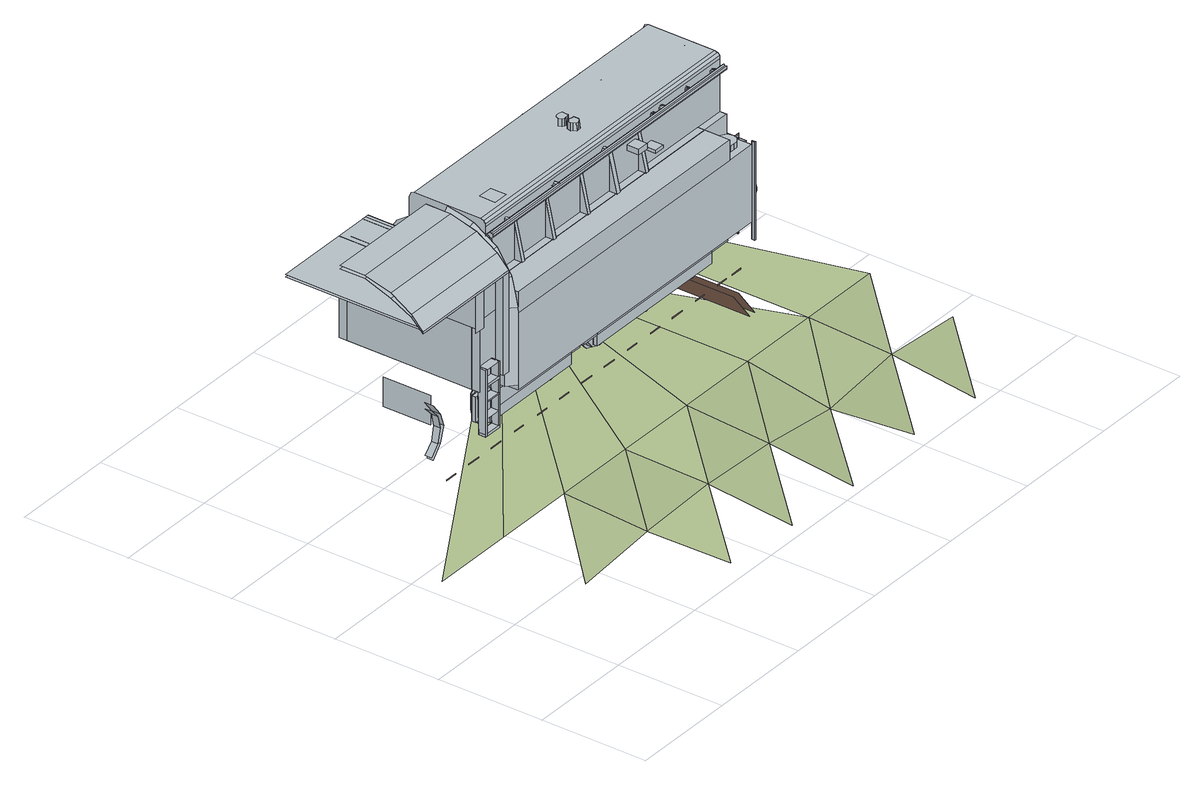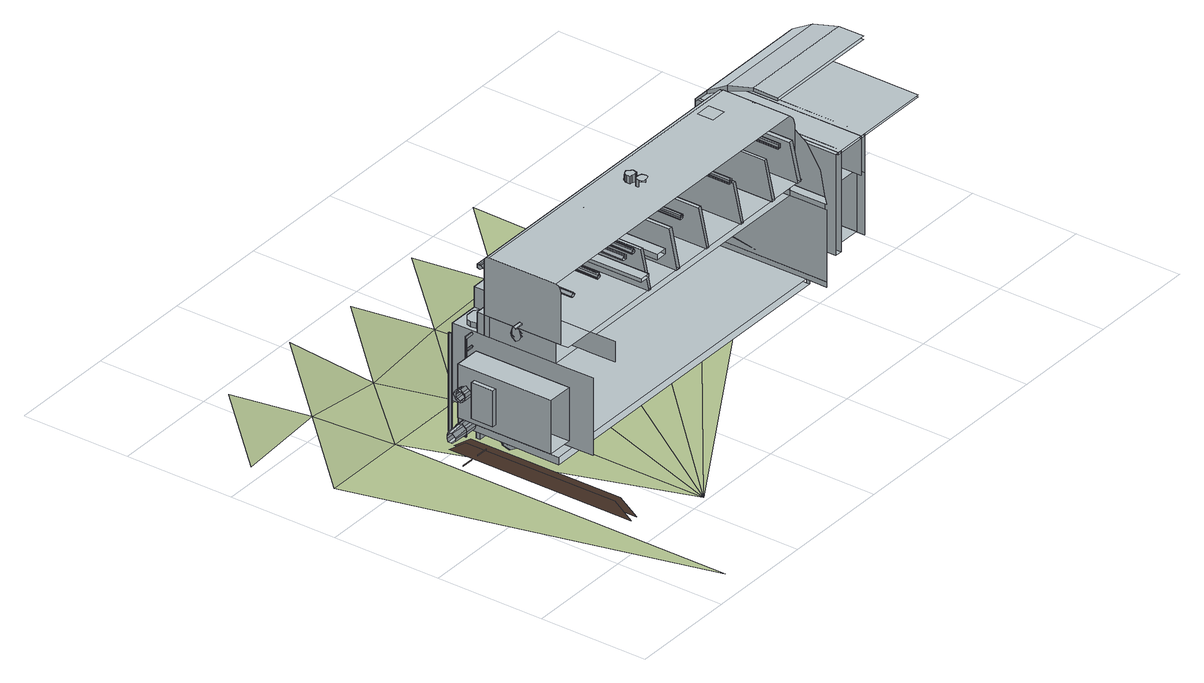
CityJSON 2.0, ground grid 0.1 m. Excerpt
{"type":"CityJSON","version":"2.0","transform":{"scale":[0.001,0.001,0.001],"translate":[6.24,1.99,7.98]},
"CityObjects":{
"object1":{"type":"GenericCityObject","attributes":{"function":"OTHERS"},"geometry":[{"type":"MultiSurface","lod":"3","boundaries":[[[0,1,2,3]],[[4,5,6,7]],[[1,8,9,2]],[[10,0,3,11]],[[8,12,13,9]],[[14,10,11,15]],[[16,17,18,19]],[[20,21,22,23]],[[24,14,15,25]],[[12,26,27,13]],[[28,29,30,31]],[[32,33,34,35]],[[21,36,37,22]],[[36,16,19,37]],[[38,39,40,41]],[[42,43,27,26]],[[44,45,24,25]],[[29,46,47,30]],[[48,49,4,7]],[[50,51,6,5]],[[46,32,35,47]],[[52,53,54,55]],[[56,57,53,58]],[[59,57,53,52]],[[60,61,62,63]],[[64,65,66,67]],[[60,68,69,70]],[[71,65,72,73]],[[74,59,75,76]],[[57,77,54,53]],[[78,59,52,55]],[[77,78,55,54]],[[77,57,59,78]],[[58,53,79,80]],[[63,62,81,82]],[[67,66,83,84]],[[85,86,87,88]],[[89,90,91,92]],[[93,56,58,80]],[[57,94,79,53]],[[95,96,97,98]],[[61,99,81,62]],[[100,60,63,82]],[[101,64,67,84]],[[65,102,83,66]],[[103,59,52,104]],[[94,57,56,93]],[[99,61,60,100]],[[102,65,64,101]],[[105,106,92,107]],[[108,109,110,111]],[[112,113,90,89]],[[114,108,111,115]],[[116,117,41,40]],[[118,119,106,105]],[[120,121,79,104]],[[122,123,121,120]],[[123,94,79,121]],[[103,122,120,104]],[[94,93,80,79]],[[94,103,104,79]],[[99,100,82,81]],[[102,101,84,83]],[[94,123,122,103]],[[124,125,126,127]],[[128,129,130,1]],[[131,112,89,92]],[[113,132,91,90]],[[10,8,1,0]],[[127,133,134,124]],[[14,12,8,10]],[[126,135,136,133,127]],[[124,134,137,138,125]],[[139,140,141,142,143]],[[141,144,145,142]],[[146,141,142,147]],[[148,149,150,151]],[[152,148,151,153]],[[144,154,155,145]],[[156,146,147,157]],[[24,26,12,14]],[[131,158,107,92]],[[159,160,129,128]],[[132,131,92,91]],[[135,136,137,138,161,162]],[[134,137,136,133]],[[163,164,165,166]],[[167,163,166,168]],[[169,170,141,171]],[[140,141,170,172]],[[173,159,128,1]],[[160,174,130,129]],[[51,48,7,6]],[[154,175,176,155]],[[177,156,157,178]],[[149,179,180,150]],[[181,182,183,184]],[[182,185,186,183]],[[187,152,153,188]],[[164,189,190,165]],[[191,192,193,194,195,196,197,198,199,200,201]],[[202,167,168,203]],[[204,205,170,169]],[[172,170,205,206]],[[174,173,1,130]],[[45,42,26,24]],[[207,208,205,204]],[[205,206,209,208]],[[210,181,184,211]],[[185,212,213,186]],[[143,142,214,215]],[[178,157,147,142,145,155,176,216,217,218,219,214,220,221,222,223]],[[175,224,216,176]],[[225,177,178,223]],[[226,227,228,229]],[[230,137,134,133,136,231,232,233,234,235,236,237]],[[189,238,239,190]],[[143,215,240,139]],[[179,241,242,180]],[[243,202,203,244]],[[245,187,188,246]],[[212,247,248,213]],[[249,210,211,250]],[[232,251,252,233]],[[214,142,141,170,205,208,253,254,255,256]],[[183,186,213,248,257,258,259,260,261,250,211,184]],[[166,165,190,239,262,263,264,265,266,244,203,168]],[[267,139,240,268,252,251]],[[269,270,271,272,273,274,275,207,204,276,277,278]],[[275,253,208,207]],[[209,208,253,279]],[[240,280,281,282,279,209,206,172,140,139]],[[151,150,180,242,283,284,285,286,287,246,188,153]],[[288,289,290,247,212,185,182,181,210,249,291,292]],[[293,294,295,241,179,149,148,152,187,245,296,297]],[[298,299,300,238,189,164,163,167,202,243,301,302]],[[229,228,303,304]],[[247,290,257,248]],[[291,249,250,261]],[[303,228,227,305]],[[229,304,306,226]],[[238,300,262,239]],[[301,243,244,266]],[[306,305,227,226]],[[241,295,283,242]],[[296,245,246,287]],[[292,291,261,260]],[[290,289,258,257]],[[307,308,309,310,311,312,313,314,315,316]],[[300,299,263,262]],[[302,301,266,265]],[[289,288,259,258]],[[288,292,260,259]],[[295,294,284,283]],[[297,296,287,286]],[[299,298,264,263]],[[298,302,265,264]],[[294,293,285,284]],[[293,297,286,285]],[[136,135,317,318,133]],[[313,312,319,320]],[[312,311,321,319]],[[311,310,321]],[[310,322,321]],[[310,309,323,322]],[[314,313,320,324]],[[325,326,138,137,134]],[[327,328,329,330]],[[315,314,324,331]],[[309,308,332,323]],[[308,333,332]],[[308,307,333]],[[307,316,334,333]],[[316,315,331,334]],[[335,336,337,338]],[[326,339,340,317,135,126,125,138]],[[341,317,135,162]],[[325,134,133,318]],[[161,342,341,162]],[[161,138,326,342]],[[330,329,343,344]],[[343,329,328,345]],[[330,344,346,327]],[[346,345,328,327]],[[347,348,349,350]],[[351,347,350,352]],[[353,354,355,356]],[[357,353,356,358]],[[348,359,360,349]],[[361,351,352,362]],[[363,364,365,366]],[[367,363,366,368]],[[354,369,370,355]],[[371,357,358,372]],[[373,367,368,374]],[[364,375,376,365]],[[377,378,379,380]],[[169,381,382,383,274,275,207,204]],[[369,384,385,370]],[[386,371,372,387]],[[359,388,389,360]],[[390,361,362,391]],[[392,373,374,393]],[[375,394,395,376]],[[366,365,376,395,396,397,398,399,400,393,374,368]],[[356,355,370,385,401,402,403,404,405,387,372,358]],[[350,349,360,389,406,407,408,409,410,391,362,352]],[[411,412,413,388,359,348,347,351,361,390,414,415]],[[416,417,418,394,375,364,363,367,373,392,419,420]],[[421,422,423,384,369,354,353,357,371,386,424,425]],[[234,426,427,231,136,137,230,235]],[[428,429,430,431,432,433,434,435,436,437]],[[380,379,438,439]],[[394,418,396,395]],[[419,392,393,400]],[[438,379,378,440]],[[380,439,441,377]],[[384,423,401,385]],[[424,386,387,405]],[[441,440,378,377]],[[388,413,406,389]],[[414,390,391,410]],[[420,419,400,399]],[[418,417,397,396]],[[433,432,442,443]],[[432,431,444,442]],[[434,433,443,445]],[[431,446,444]],[[326,325,318,317,341,342]],[[431,430,447,446]],[[435,434,445,448]],[[423,422,402,401]],[[425,424,405,404]],[[416,420,399,398]],[[417,416,398,397]],[[171,141,140,449,450]],[[436,435,448,451]],[[430,429,452,447]],[[429,453,452]],[[429,428,453]],[[428,437,454,453]],[[437,436,451,454]],[[413,412,407,406]],[[415,414,410,409]],[[455,318,317,340]],[[456,325,318,455]],[[339,326,325,456]],[[422,421,403,402]],[[421,425,404,403]],[[412,411,408,407]],[[411,415,409,408]],[[339,456,455,340]],[[457,458,459,460]],[[461,462,463,464]],[[459,465,466,460]],[[460,466,467,457]],[[457,467,468,458]],[[469,470,471,472]],[[473,469,472,474]],[[475,476,477,478]],[[479,475,478,480]],[[450,381,169,171]],[[449,481,172,140]],[[468,482,483,465,466,467]],[[464,463,484,485]],[[484,463,462,486]],[[464,485,487,461]],[[470,488,489,471]],[[490,491,492,493]],[[494,490,493,495]],[[496,473,474,497]],[[476,498,499,477]],[[487,486,462,461]],[[500,479,480,501]],[[502,481,172,206]],[[140,139,267,503,504,449]],[[206,209,505,502]],[[506,494,495,507]],[[491,508,509,492]],[[498,510,511,499]],[[512,500,501,513]],[[488,514,515,489]],[[516,496,497,517]],[[518,506,507,519]],[[508,520,521,509]],[[267,251,522,503]],[[276,204,205,206,502,523,524,525]],[[478,477,499,511,526,527,528,529,530,513,501,480]],[[493,492,509,521,531,532,533,534,535,519,507,495]],[[279,536,505,209]],[[472,471,489,515,537,538,539,540,541,517,497,474]],[[542,543,194,193]],[[544,542,193,192]],[[543,545,195,194]],[[546,544,192,191]],[[547,548,549,520,508,491,490,494,506,518,550,551]],[[552,553,554,514,488,470,469,473,496,516,555,556]],[[557,558,559,510,498,476,475,479,500,512,560,561]],[[545,562,196,195]],[[563,546,191,201]],[[562,564,197,196]],[[564,565,198,197]],[[566,563,201,200]],[[567,568,569,570,571,572,573,574,575,576]],[[565,577,199,198]],[[577,566,200,199]],[[578,579,580,581]],[[525,582,277,276]],[[582,583,278,277]],[[584,578,581,585]],[[232,231,427,586,522,251]],[[579,587,588,580]],[[520,549,531,521]],[[550,518,519,535]],[[583,589,269,278]],[[587,590,591,588]],[[510,559,526,511]],[[560,512,513,530]],[[592,584,585,593]],[[594,595,596,597]],[[514,554,537,515]],[[590,598,599,591]],[[555,516,517,541]],[[595,600,601,596]],[[602,592,593,603]],[[581,580,588,591,599,604,605,606,607,603,593,585]],[[600,608,609,601]],[[610,602,603,607]],[[598,611,604,599]],[[608,612,613,609]],[[597,596,601,609,613,614,615,616,617,618,619,620]],[[551,550,535,534]],[[549,548,532,531]],[[611,621,605,604]],[[622,610,607,606]],[[623,624,625,626]],[[621,622,606,605]],[[572,571,627,628]],[[571,570,629,627]],[[612,630,614,613]],[[573,572,628,631]],[[570,632,629]],[[633,522,251,252]],[[570,569,634,632]],[[635,270,269,589]],[[574,573,631,636]],[[559,558,527,526]],[[169,170,172,481,637,638,381]],[[630,639,615,614]],[[561,560,530,529]],[[547,551,534,533]],[[548,547,533,532]],[[575,574,636,640]],[[569,568,641,634]],[[568,642,641]],[[568,567,642]],[[567,576,643,642]],[[576,575,640,643]],[[554,553,538,537]],[[556,555,541,540]],[[558,557,528,527]],[[557,561,529,528]],[[553,552,539,538]],[[552,556,540,539]],[[626,625,644,645]],[[644,625,624,646]],[[626,645,647,623]],[[647,646,624,623]],[[648,649,650,651]],[[652,653,654,655]],[[656,652,655,657]],[[658,659,660,661]],[[662,658,661,663]],[[664,665,649,648]],[[653,666,667,654]],[[668,656,657,669]],[[670,671,672,673]],[[674,670,673,675]],[[659,676,677,660]],[[678,662,663,679]],[[680,681,682,683]],[[684,674,675,685]],[[671,686,687,672]],[[688,664,648,651]],[[665,689,650,649]],[[676,690,691,677]],[[689,688,651,650]],[[666,692,693,667]],[[694,678,679,695]],[[696,668,669,697]],[[698,684,685,699]],[[686,700,701,687]],[[702,703,704,705]],[[466,465,706,707]],[[708,706,465,483]],[[709,467,466,707]],[[482,710,708,483]],[[709,711,468,467]],[[482,468,711,710]],[[711,712,713,706,465,459,458,468]],[[673,672,687,701,714,715,716,717,718,699,685,675]],[[661,660,677,691,719,720,721,722,723,695,679,663]],[[683,682,724,725]],[[655,654,667,693,726,727,728,729,730,697,669,657]],[[731,732,733,700,686,671,670,674,684,698,734,735]],[[724,682,681,736]],[[683,725,737,680]],[[738,739,740,690,676,659,658,662,678,694,741,742]],[[743,744,745,692,666,653,652,656,668,696,746,747]],[[737,736,681,680]],[[700,733,714,701]],[[734,698,699,718]],[[690,740,719,691]],[[748,749,750,751,752,753,754,755,756,757,758]],[[741,694,695,723]],[[759,760,703,702]],[[692,745,726,693]],[[746,696,697,730]],[[733,732,715,714]],[[735,734,718,717]],[[761,762,763,764,765,766,767,768,769,770,771,772,773,774]],[[775,759,702,705]],[[760,776,704,703]],[[740,739,720,719]],[[742,741,723,722]],[[732,731,716,715]],[[731,735,717,716]],[[755,754,777,778]],[[754,753,777]],[[756,755,778,779]],[[753,752,780,777]],[[745,744,727,726]],[[747,746,730,729]],[[776,775,705,704]],[[781,782,783,784,785,786,787,788,789,790]],[[752,751,791,780]],[[751,750,792,791]],[[757,756,779,793]],[[739,738,721,720]],[[738,742,722,721]],[[758,757,793,794]],[[750,749,795,792]],[[749,748,795]],[[748,758,794,795]],[[744,743,728,727]],[[743,747,729,728]],[[788,787,796,797]],[[787,786,798,796]],[[786,785,798]],[[785,799,798]],[[789,788,797,800]],[[785,784,801,799]],[[784,783,802,801]],[[783,782,803,802]],[[790,789,800,804]],[[782,781,803]],[[781,790,804,803]],[[805,806,807,808]],[[809,805,808,810]],[[811,812,813,814]],[[815,811,814,816]],[[806,817,818,807]],[[819,809,810,820]],[[821,822,823,824]],[[822,825,826,823]],[[812,827,828,813]],[[829,815,816,830]],[[825,831,832,826]],[[833,821,824,834]],[[835,836,837,838,839,840,841,842,843,844,845]],[[817,846,847,818]],[[827,848,849,828]],[[850,819,820,851]],[[852,829,830,853]],[[854,833,834,855]],[[831,856,857,832]],[[823,826,832,857,858,859,860,861,862,855,834,824]],[[814,813,828,849,863,864,865,866,867,853,830,816]],[[808,807,818,847,868,869,870,871,872,851,820,810]],[[842,841,873,874]],[[841,840,873]],[[875,876,877,846,817,806,805,809,819,850,878,879]],[[880,881,882,856,831,825,822,821,833,854,883,884]],[[840,839,885,873]],[[843,842,874,886]],[[887,888,889,848,827,812,811,815,829,852,890,891]],[[839,838,892,885]],[[844,843,886,893]],[[838,837,894,892]],[[883,854,855,862]],[[856,882,858,857]],[[837,836,895,894]],[[845,844,893,896]],[[836,835,895]],[[835,845,896,895]],[[848,889,863,849]],[[890,852,853,867]],[[846,877,868,847]],[[878,850,851,872]],[[897,898,899,900]],[[898,901,902,899]],[[903,897,900,904]],[[882,881,859,858]],[[884,883,862,861]],[[905,903,904,906]],[[901,907,908,902]],[[711,709,707,706,708,710]],[[889,888,864,863]],[[891,890,867,866]],[[881,880,860,859]],[[880,884,861,860]],[[504,637,481,449]],[[877,876,869,868]],[[879,878,872,871]],[[907,909,910,908]],[[911,912,913,914,915,916,917,918,919,920,921,922,923,924]],[[900,899,902,908,910,925,926,927,928,929,906,904]],[[930,905,906,929]],[[931,932,382,381,450,449,481,502,505,536,933,934]],[[888,887,865,864]],[[887,891,866,865]],[[523,637,481,502]],[[935,930,929,928]],[[909,936,925,910]],[[876,875,870,869]],[[937,523,502,505]],[[875,879,871,870]],[[938,707,706,713]],[[939,709,707,938]],[[712,711,709,939]],[[940,941,942,943,944,945,946,947,948,949,950]],[[951,952,953,954]],[[955,956,957]],[[958,959,960,961]],[[962,963,964,965]],[[966,967,968]],[[969,970,971]],[[972,973,974,975]],[[976,977,978,979]],[[980,935,928,927]],[[936,981,926,925]],[[981,980,927,926]],[[505,536,982,937]],[[983,984,953,952]],[[984,985,954,953]],[[986,987,957,956]],[[988,989,960,959]],[[989,990,961,960]],[[991,992,964,963]],[[992,993,965,964]],[[994,995,968,967]],[[996,997,971,970]],[[998,999,974,973]],[[999,1000,975,974]],[[1001,1002,978,977]],[[1002,1003,979,978]],[[985,1004,951,954]],[[1004,983,952,951]],[[987,1005,955,957]],[[1005,986,956,955]],[[990,1006,958,961]],[[1006,988,959,958]],[[993,1007,962,965]],[[1007,991,963,962]],[[995,1008,966,968]],[[1008,994,967,966]],[[997,1009,969,971]],[[1009,996,970,969]],[[1000,1010,972,975]],[[1010,998,973,972]],[[1003,1011,976,979]],[[1011,1001,977,976]],[[947,946,1012,1013]],[[946,945,1012]],[[712,939,938,713]],[[562,545,543,542,544,546,563,566,577,565,564]],[[637,523,524,638]],[[1014,1015,1016,1017]],[[945,944,1018,1012]],[[948,947,1013,1019]],[[1020,1021,1022,1023]],[[1023,1022,1024,1025]],[[1026,1020,1023,1025]],[[1021,1027,1024,1022]],[[949,948,1019,1028]],[[944,943,1029,1018]],[[523,937,1030,524]],[[1027,1021,1020,1026]],[[1027,1026,1025,1024]],[[1031,1032,1015,1014]],[[943,942,1033,1029]],[[942,941,1034,1033]],[[950,949,1028,1035]],[[1036,1031,1014,1017]],[[1032,1037,1016,1015]],[[941,940,1034]],[[940,950,1035,1034]],[[1038,382,381,638,524,1030,1039,1040]],[[1037,1036,1017,1016]],[[1041,1042,1043,1044]],[[1044,1043,1045,1002]],[[1011,1041,1044,1002]],[[1042,1046,1045,1043]],[[1046,1042,1041,1011]],[[984,983,1004,985]],[[986,1005,987]],[[989,988,1006,990]],[[992,991,1007,993]],[[994,1008,995]],[[996,1009,997]],[[999,998,1010,1000]],[[1002,1001,1011,1003]],[[1046,1011,1002,1045]],[[1047,1048,1049,1050,1051,1052,1053,1054,1055,1056,1057,1058]],[[1059,1060,1061,1062]],[[1063,1064,1065,1066,982,937,523,637,504,503,522,633],[1067,1068,1060,1059]],[[525,524,1030,1039,1040,1069,1070,1071,635,589,583,582]],[[1068,1067,1059,1060]],[[982,1039,1030,937]],[[1072,1073,1051,1050]],[[1074,1072,1050,1049]],[[1075,1073,1051,1076]],[[1077,1075,1076,1078]],[[1073,1079,1052,1051]],[[1080,1074,1049,1048]],[[1073,1081,1082,1051]],[[1083,1077,1078,1084]],[[1079,1085,1053,1052]],[[1086,1080,1048,1047]],[[1081,1087,1088,1082]],[[1089,1083,1084,1090]],[[1091,1092,1093,1094,1095,1096,1097,1098,1099,1100,1101,1102]],[[1103,1092,1093,1094,1095,1096,1097,1098,1099,1100,1101,1102]],[[1104,1105,1106,1107,1108,1109,1110,1111,1112,1113,1114,1115]],[[1116,1117,1118,1119,1120,1121,1122,1123,1124,1125,1126,1127]],[[1128,633,522,586]],[[1085,1079,1073,1072,1074,1080,1086,1129,1130,1131,1132,1133]],[[1094,1093,1134,1135]],[[1095,1094,1135,1136]],[[1093,1092,1137,1134]],[[1096,1095,1136,1138]],[[1092,1103,1139,1137]],[[1097,1096,1138,1140]],[[1141,1067,1059,1062]],[[1068,1142,1061,1060]],[[1143,1144,1108,1107]],[[1145,1143,1107,1106]],[[1144,1146,1109,1108]],[[1147,1145,1106,1105]],[[1148,1149,1120,1119]],[[1150,1148,1119,1118]],[[1103,1102,1151,1139]],[[1098,1097,1140,1152]],[[1149,1153,1121,1120]],[[1154,1150,1118,1117]],[[1146,1155,1110,1109]],[[1156,1147,1105,1104]],[[1102,1101,1157,1151]],[[1099,1098,1152,1158]],[[1153,1159,1122,1121]],[[1160,1154,1117,1116]],[[1101,1100,1161,1157]],[[1100,1099,1158,1161]],[[1159,1162,1123,1122]],[[1163,1160,1116,1127]],[[1155,1164,1111,1110]],[[1165,1156,1104,1115]],[[1162,1166,1124,1123]],[[1167,1163,1127,1126]],[[1164,1168,1112,1111]],[[1169,1165,1115,1114]],[[1166,1170,1125,1124]],[[1170,1167,1126,1125]],[[1168,1171,1113,1112]],[[1171,1169,1114,1113]],[[1172,1173,1174,1175]],[[1140,1138,1136,1135,1134,1137,1139,1151,1157,1161,1158,1152]],[[426,1128,586,427]],[[1094,1093,1176,1177]],[[1095,1094,1177,1178]],[[1093,1092,1179,1176]],[[1096,1095,1178,1180]],[[1092,1091,1181,1179]],[[1097,1096,1180,1182]],[[1091,1102,1183,1181]],[[1098,1097,1182,1184]],[[1102,1101,1185,1183]],[[1099,1098,1184,1186]],[[1187,1188,1172,1175]],[[1189,1190,1174,1173]],[[1101,1100,1191,1185]],[[1100,1099,1186,1191]],[[1190,1187,1175,1174]],[[1190,1189,1188,1187]],[[1142,1141,1062,1061]]]}]},
"terrain1":{"type":"TINRelief","geometry":[{"type":"CompositeSurface","lod":"3","boundaries":[[[1192,1193,1194]],[[1195,1192,1196]],[[1197,1193,1192]],[[1198,1199,1200]],[[1195,1197,1192]],[[1201,1195,1202]],[[1198,1200,1193]],[[1203,1197,1195]],[[1201,1203,1195]],[[1198,1193,1197]],[[1204,1201,1205]],[[1206,1203,1201]],[[1198,1197,1203]],[[1206,1201,1204]],[[1207,1204,1208]],[[1198,1203,1206]],[[1209,1206,1204]],[[1209,1204,1207]],[[1209,1198,1206]],[[1210,1207,1211]],[[1212,1209,1207]],[[1212,1213,1209]]]}]},
"railway1":{"type":"Railway","attributes":{"function":"1855"},"geometry":[{"type":"MultiSurface","lod":"3","boundaries":[[[1214,1215,1216,1217]],[[1218,1219,1220,1221]],[[1222,1223,1224,1225]],[[1226,1227,1228,1229]],[[1230,1231,1232,1233]],[[1234,1235,1236,1237]],[[1238,1239,1240,1241]],[[1242,1243,1244,1245]],[[1246,1247,1248,1249]],[[1250,1251,1252,1253]],[[1254,1255,1256,1257]],[[1258,1259,1260,1261]],[[1262,1263,1264,1265]],[[1266,1267,1268,1269]],[[1270,1271,1272,1273]],[[1274,1275,1276,1277]]]}]}
},
"vertices":[
[166,228,198],[166,228,200],[54,228,200],[54,228,198],[58,228,200],[58,228,198],[163,228,198],[163,228,200],[166,239,212],[54,239,212],[166,239,209],[54,239,209],[166,259,224],[54,259,224],[166,259,219],[54,259,219],[115,265,80],[107,265,89],[107,259,89],[115,259,80],[107,265,46],[115,265,55],[115,259,55],[107,259,46],[166,284,228],[54,284,228],[166,284,231],[54,284,231],[109,265,43],[118,265,54],[118,259,54],[109,259,43],[118,267,81],[109,267,93],[109,259,93],[118,259,81],[118,265,68],[118,259,68],[123,228,200],[123,228,164],[133,228,164],[133,228,200],[166,308,231],[54,308,231],[54,308,228],[166,308,228],[123,267,68],[123,259,68],[163,364,200],[58,364,200],[58,364,198],[163,364,198],[136,228,123],[136,228,62],[138,228,62],[138,228,123],[136,235,64],[136,235,62],[136,228,64],[136,236,123],[136,236,94],[136,235,93],[136,228,93],[136,228,94],[136,236,109],[136,236,107],[136,228,107],[136,228,109],[136,236,96],[136,232,96],[136,232,94],[136,236,106],[136,232,107],[136,232,106],[136,236,121],[136,232,123],[136,232,121],[138,235,62],[138,236,123],[154,228,62],[154,228,64],[154,228,93],[154,228,94],[154,228,107],[154,228,109],[125,319,62],[125,319,89],[125,273,89],[125,273,62],[128,236,164],[128,236,107],[159,236,107],[159,236,164],[154,235,64],[154,235,62],[154,235,78],[136,235,78],[136,228,78],[154,228,78],[154,235,93],[154,236,94],[154,236,109],[154,236,107],[154,236,123],[154,228,123],[133,236,200],[133,236,164],[159,236,200],[128,364,164],[128,364,200],[128,228,200],[128,228,164],[128,356,164],[128,356,107],[128,364,107],[128,228,107],[133,364,164],[133,364,200],[133,356,200],[133,356,164],[153,228,123],[153,228,62],[153,236,123],[153,235,62],[154,255,81],[154,255,58],[154,251,58],[154,251,81],[159,228,200],[159,228,107],[166,228,107],[159,356,164],[159,356,107],[173,251,81],[173,255,81],[173,251,58],[173,251,78],[173,255,78],[173,255,58],[178,228,89],[178,228,155],[178,228,160],[170,236,160],[170,235,89],[178,234,186],[170,240,183],[178,234,134],[170,240,137],[166,265,59],[169,265,48],[169,264,48],[166,264,59],[169,267,71],[169,264,71],[178,248,208],[170,254,203],[178,248,112],[170,254,118],[159,356,200],[159,364,200],[159,364,107],[173,255,48],[173,251,48],[169,265,59],[172,265,49],[172,259,49],[169,259,59],[172,267,70],[172,259,70],[178,252,174],[178,252,160],[178,228,174],[178,252,155],[166,364,200],[166,364,107],[178,271,222],[170,273,216],[178,271,97],[170,273,105],[178,265,39],[178,264,39],[176,265,67],[173,265,59],[173,259,59],[176,259,67],[176,265,52],[176,259,52],[178,267,78],[178,264,78],[179,265,42],[179,259,42],[178,254,214],[178,252,215],[178,252,216],[178,252,218],[178,254,218],[178,255,219],[178,255,218],[178,256,218],[178,258,216],[178,256,215],[178,255,214],[179,267,77],[179,259,77],[178,259,174],[178,259,160],[178,259,155],[178,264,174],[178,264,160],[178,264,155],[181,265,73],[181,259,73],[181,265,46],[181,259,46],[170,356,160],[170,356,89],[170,296,219],[170,320,216],[170,339,203],[170,352,183],[170,352,137],[170,339,118],[170,320,105],[170,296,100],[178,296,228],[178,296,93],[185,251,174],[185,259,209],[181,259,209],[181,251,174],[173,337,77],[173,247,78],[173,247,84],[173,344,84],[173,344,77],[173,341,77],[173,341,81],[173,337,81],[189,265,39],[189,259,39],[178,364,89],[189,265,36],[189,264,36],[189,267,78],[189,259,78],[189,267,81],[189,264,81],[189,265,45],[189,259,45],[189,265,75],[189,259,75],[178,247,84],[178,344,84],[178,328,160],[178,333,160],[178,340,160],[178,364,160],[195,259,46],[202,259,52],[204,259,59],[202,259,67],[195,259,73],[199,259,42],[205,259,49],[208,259,59],[205,259,70],[199,259,77],[178,228,84],[178,364,84],[178,264,228],[178,328,228],[178,331,227],[178,332,225],[178,333,222],[178,333,174],[178,328,174],[178,259,222],[178,259,225],[178,261,227],[178,328,155],[178,364,155],[178,340,155],[178,333,155],[200,264,39],[208,264,48],[211,264,59],[208,264,71],[200,264,78],[204,265,59],[202,265,52],[195,265,46],[195,265,73],[202,265,67],[211,265,59],[208,265,48],[200,265,39],[200,267,78],[208,267,71],[208,265,59],[205,265,49],[199,265,42],[199,267,77],[205,267,70],[181,333,209],[181,341,174],[185,333,209],[185,341,174],[205,255,216],[205,255,218],[204,255,219],[202,255,218],[202,255,216],[202,255,215],[202,255,214],[204,255,214],[205,255,214],[205,255,215],[279,251,58],[279,251,81],[202,337,215],[202,337,214],[202,337,216],[202,337,218],[204,337,219],[204,337,214],[279,255,81],[279,255,58],[218,251,174],[218,259,209],[215,259,209],[215,251,174],[205,337,214],[205,337,218],[205,337,216],[205,337,215],[218,284,228],[204,284,228],[204,269,228],[218,269,228],[290,255,58],[290,251,58],[279,251,48],[279,255,48],[215,333,209],[215,341,174],[218,333,209],[218,341,174],[240,265,59],[243,265,48],[243,264,48],[240,264,59],[243,267,71],[243,264,71],[243,265,59],[247,265,49],[247,259,49],[243,259,59],[247,267,70],[247,259,70],[253,265,39],[253,264,39],[253,267,78],[253,264,78],[249,265,59],[250,265,52],[250,259,52],[249,259,59],[250,265,67],[250,259,67],[253,265,42],[253,259,42],[253,267,77],[253,259,77],[256,265,73],[256,259,73],[256,265,46],[256,259,46],[259,251,174],[259,259,209],[256,259,209],[256,251,174],[455,252,174],[455,340,174],[178,340,174],[263,265,39],[263,259,39],[263,267,78],[263,259,78],[263,265,36],[263,264,36],[263,267,81],[263,264,81],[263,265,75],[263,259,75],[263,265,45],[263,259,45],[271,259,46],[277,259,52],[279,259,59],[277,259,67],[271,259,73],[274,259,42],[281,259,49],[284,259,59],[281,259,70],[274,259,77],[275,264,39],[282,264,48],[285,264,59],[282,264,71],[275,264,78],[285,265,59],[282,265,48],[275,265,39],[275,267,78],[282,267,71],[279,265,59],[277,265,52],[271,265,46],[271,265,73],[277,265,67],[284,265,59],[281,265,49],[274,265,42],[274,267,77],[281,267,70],[502,344,77],[502,247,78],[269,255,216],[269,255,218],[268,255,219],[266,255,218],[265,255,216],[266,255,215],[266,255,214],[268,255,214],[269,255,214],[269,255,215],[256,333,209],[256,341,174],[259,333,209],[259,341,174],[265,337,216],[266,337,215],[266,337,216],[266,337,214],[266,337,218],[268,337,219],[268,337,214],[455,228,155],[455,228,174],[269,337,214],[269,337,218],[269,337,216],[269,337,215],[290,251,81],[290,255,81],[295,255,81],[295,255,58],[295,251,58],[295,251,81],[304,251,174],[304,259,209],[301,259,209],[301,251,174],[313,251,58],[313,251,81],[313,255,81],[313,255,58],[304,265,59],[308,265,48],[308,264,48],[304,264,59],[308,267,71],[308,264,71],[308,265,59],[311,265,49],[311,259,49],[308,259,59],[311,267,70],[311,259,70],[455,252,155],[313,255,48],[313,251,48],[301,333,209],[301,341,174],[304,333,209],[304,341,174],[317,265,39],[317,264,39],[313,265,59],[314,265,52],[314,259,52],[313,259,59],[314,265,67],[314,259,67],[317,267,78],[317,264,78],[317,265,42],[317,259,42],[317,267,77],[317,259,77],[455,259,155],[484,228,84],[484,228,155],[455,264,155],[320,265,73],[320,259,73],[320,265,46],[320,259,46],[327,265,39],[327,259,39],[327,267,78],[327,259,78],[327,265,36],[327,264,36],[327,267,81],[327,264,81],[327,265,75],[327,259,75],[327,265,45],[327,259,45],[484,247,84],[484,259,155],[484,259,174],[484,259,222],[338,259,42],[345,259,49],[346,259,59],[345,259,70],[338,259,77],[335,259,46],[341,259,52],[343,259,59],[341,259,67],[335,259,73],[455,328,155],[339,264,39],[346,264,48],[349,264,59],[346,264,71],[339,264,78],[484,252,216],[484,252,218],[484,252,215],[484,254,218],[484,254,214],[343,265,59],[341,265,52],[335,265,46],[335,265,73],[341,265,67],[349,265,59],[346,265,48],[339,265,39],[339,267,78],[346,267,71],[346,265,59],[345,265,49],[338,265,42],[338,267,77],[345,267,70],[484,255,219],[484,255,214],[484,255,218],[484,256,218],[484,256,215],[333,255,216],[333,255,218],[332,255,219],[330,255,218],[329,255,216],[330,255,215],[330,255,214],[332,255,214],[333,255,214],[333,255,215],[484,258,216],[323,284,228],[324,283,228],[324,283,235],[323,284,235],[484,259,225],[484,261,227],[324,288,228],[324,288,235],[502,247,84],[326,280,228],[326,281,235],[484,264,228],[327,280,228],[327,280,235],[326,288,228],[326,288,235],[323,296,228],[324,293,228],[324,293,235],[323,296,235],[330,280,228],[330,281,235],[326,292,228],[326,292,235],[327,289,228],[327,289,235],[332,283,235],[332,284,235],[332,288,235],[330,288,235],[327,292,228],[327,292,235],[330,288,228],[332,283,228],[330,292,228],[330,292,235],[332,293,235],[332,296,235],[332,299,235],[330,300,235],[327,300,235],[326,300,235],[324,299,235],[332,284,228],[332,288,228],[343,251,174],[343,259,209],[339,259,209],[339,251,174],[329,337,216],[330,337,215],[330,337,216],[332,293,228],[330,337,214],[330,337,218],[484,344,84],[332,337,219],[484,328,228],[332,337,214],[484,252,155],[484,252,174],[332,296,228],[333,337,214],[333,337,218],[333,337,216],[333,337,215],[339,333,209],[339,341,174],[343,333,209],[343,341,174],[362,247,205],[362,247,200],[373,247,200],[373,247,205],[365,265,59],[368,265,48],[368,264,48],[365,264,59],[368,267,71],[368,264,71],[368,265,59],[371,265,49],[371,259,49],[368,259,59],[371,267,70],[371,259,70],[362,344,205],[362,344,200],[377,265,39],[377,264,39],[377,267,78],[377,264,78],[373,265,59],[375,265,52],[375,259,52],[373,259,59],[375,265,67],[375,259,67],[378,265,42],[378,259,42],[378,267,77],[378,259,77],[380,251,174],[380,259,209],[377,259,209],[377,251,174],[380,265,73],[380,259,73],[380,265,46],[380,259,46],[373,344,205],[373,344,200],[388,265,39],[388,259,39],[388,265,36],[388,264,36],[388,267,78],[388,259,78],[388,267,81],[388,264,81],[388,265,75],[388,259,75],[388,265,45],[388,259,45],[384,247,193],[384,247,190],[394,247,190],[394,247,193],[463,251,58],[463,251,81],[463,251,48],[463,255,81],[463,255,48],[463,255,58],[484,255,58],[484,251,58],[394,259,46],[400,259,52],[403,259,59],[400,259,67],[394,259,73],[397,259,42],[404,259,49],[407,259,59],[404,259,70],[397,259,77],[377,333,209],[377,341,174],[399,264,39],[407,264,48],[410,264,59],[407,264,71],[399,264,78],[403,265,59],[400,265,52],[394,265,46],[394,265,73],[400,265,67],[380,333,209],[380,341,174],[407,265,59],[404,265,49],[397,265,42],[397,267,77],[404,267,70],[410,265,59],[407,265,48],[399,265,39],[399,267,78],[407,267,71],[397,255,216],[397,255,218],[396,255,218],[394,255,219],[394,255,218],[393,255,218],[393,255,216],[393,255,215],[394,255,214],[396,255,214],[397,255,215],[384,344,193],[384,344,190],[399,288,228],[399,304,228],[397,309,228],[393,313,228],[388,315,228],[381,313,228],[378,309,228],[377,304,228],[377,288,228],[378,284,228],[381,279,228],[388,277,228],[393,279,228],[397,284,228],[394,344,193],[394,344,190],[393,337,216],[393,337,215],[394,337,214],[394,337,218],[409,255,216],[409,255,218],[407,255,218],[407,255,219],[404,255,218],[404,255,216],[404,255,215],[404,255,214],[407,255,214],[409,255,215],[394,337,219],[396,337,218],[396,337,214],[397,337,215],[397,337,216],[404,337,215],[404,337,214],[404,337,216],[404,337,218],[407,337,214],[407,337,219],[407,337,218],[409,337,216],[409,337,215],[425,265,59],[428,265,48],[428,264,48],[425,264,59],[428,267,71],[428,264,71],[428,265,59],[431,265,49],[431,259,49],[428,259,59],[431,267,70],[431,259,70],[436,265,39],[436,264,39],[436,267,78],[436,264,78],[435,265,67],[433,265,59],[433,259,59],[435,259,67],[435,265,52],[435,259,52],[438,265,42],[438,259,42],[438,267,77],[438,259,77],[439,265,46],[439,259,46],[439,265,73],[439,259,73],[442,255,216],[442,255,218],[441,255,218],[439,255,219],[439,255,218],[438,255,218],[438,255,216],[438,255,215],[439,255,214],[441,255,214],[442,255,215],[448,265,36],[448,264,36],[448,265,39],[448,259,39],[448,267,81],[448,264,81],[448,267,78],[448,259,78],[448,265,75],[448,259,75],[448,265,45],[448,259,45],[455,259,46],[461,259,52],[463,259,59],[461,259,67],[455,259,73],[458,259,42],[465,259,49],[468,259,59],[465,259,70],[458,259,77],[458,264,39],[467,264,48],[470,264,59],[467,264,71],[458,264,78],[438,337,216],[438,337,215],[470,265,59],[467,265,48],[458,265,39],[458,267,78],[467,267,71],[463,265,59],[461,265,52],[455,265,46],[455,265,73],[461,265,67],[439,337,218],[439,337,214],[468,265,59],[465,265,49],[458,265,42],[458,267,77],[465,267,70],[439,337,219],[441,337,214],[441,337,218],[442,337,216],[442,337,215],[461,243,152],[461,239,152],[461,239,160],[461,243,160],[466,235,152],[466,235,160],[461,248,152],[461,248,160],[466,251,152],[466,251,160],[470,235,152],[470,235,160],[474,235,152],[474,235,160],[452,269,228],[467,269,228],[471,272,228],[476,276,228],[477,281,228],[476,287,228],[471,291,228],[467,292,228],[452,292,228],[445,291,228],[442,287,228],[439,281,228],[442,276,228],[445,272,228],[479,239,160],[480,243,160],[479,248,160],[474,251,160],[470,252,160],[470,252,152],[455,364,155],[455,364,174],[455,333,155],[455,340,155],[474,251,152],[479,239,152],[484,264,155],[484,251,81],[484,255,81],[476,255,216],[476,255,218],[474,255,218],[474,255,219],[473,255,218],[471,255,218],[471,255,216],[471,255,215],[473,255,214],[474,255,214],[476,255,215],[477,248,74],[477,247,73],[477,247,74],[477,247,75],[477,248,84],[477,247,84],[477,247,86],[477,248,96],[477,247,94],[477,247,96],[477,247,97],[477,248,107],[477,247,106],[477,247,107],[477,247,109],[477,248,119],[477,247,118],[477,247,119],[477,248,129],[477,247,129],[477,247,131],[477,248,141],[477,247,139],[477,247,141],[477,247,142],[477,248,152],[477,247,151],[477,247,152],[477,247,154],[479,248,152],[480,243,152],[484,328,155],[493,247,73],[493,247,74],[493,247,75],[493,247,84],[493,247,86],[493,247,94],[493,247,96],[493,247,97],[493,247,106],[493,247,107],[493,247,109],[493,247,118],[493,247,119],[493,247,129],[493,247,131],[493,247,139],[493,247,141],[493,247,142],[493,247,151],[493,247,152],[493,247,154],[493,248,74],[493,248,84],[493,248,96],[493,248,107],[493,248,119],[493,248,129],[493,248,141],[493,248,152],[471,337,216],[471,337,215],[474,284,164],[474,284,155],[477,284,155],[477,284,164],[473,337,218],[473,337,214],[492,234,152],[492,234,62],[492,231,62],[492,231,152],[493,231,62],[493,231,152],[493,234,152],[493,234,62],[474,337,214],[474,337,219],[484,264,174],[474,308,164],[474,308,155],[474,337,218],[476,337,216],[476,337,215],[477,308,164],[477,308,155],[484,340,174],[484,328,174],[484,333,174],[492,248,152],[492,248,62],[492,247,62],[492,247,152],[493,247,62],[493,248,62],[482,296,168],[482,293,170],[482,292,171],[482,291,174],[482,292,177],[482,293,180],[482,296,180],[482,299,180],[482,300,177],[482,301,174],[482,300,171],[482,299,170],[484,251,138],[484,251,89],[508,251,89],[508,251,138],[484,364,84],[484,364,155],[484,340,155],[484,333,155],[484,341,138],[484,341,89],[484,333,222],[484,332,225],[484,331,227],[493,291,174],[493,292,177],[493,292,171],[493,292,174],[482,292,174],[493,292,173],[482,292,173],[493,293,180],[493,293,170],[493,295,179],[482,295,179],[493,295,171],[482,295,171],[493,296,180],[493,296,168],[493,296,179],[482,296,179],[493,296,171],[482,296,171],[502,259,78],[502,255,78],[502,254,80],[502,252,83],[502,254,86],[502,255,87],[502,259,89],[502,261,87],[502,263,86],[502,264,83],[502,263,80],[502,261,78],[502,259,77],[503,259,109],[503,255,110],[503,254,112],[503,252,115],[503,254,118],[503,255,119],[503,259,121],[503,261,119],[503,263,118],[503,264,115],[503,263,112],[503,261,110],[503,259,110],[503,256,112],[503,255,113],[503,255,115],[503,255,116],[503,256,119],[503,259,119],[503,260,119],[503,263,116],[503,263,115],[503,263,113],[503,260,112],[502,344,84],[493,299,170],[493,300,171],[493,301,174],[493,300,177],[493,299,180],[513,254,80],[513,252,83],[513,254,86],[513,255,78],[513,255,87],[513,259,77],[513,259,89],[508,341,138],[508,341,89],[515,252,115],[515,254,118],[515,254,112],[515,255,119],[515,255,110],[515,255,115],[515,255,116],[515,255,113],[513,261,78],[513,261,87],[515,256,119],[515,256,112],[515,259,121],[515,259,109],[513,263,80],[513,263,86],[515,259,119],[515,259,110],[513,264,83],[515,260,119],[515,260,112],[515,261,119],[515,261,110],[515,263,116],[515,263,113],[515,263,118],[515,263,112],[515,263,115],[515,264,115],[508,267,129],[508,267,96],[512,267,96],[512,267,129],[527,255,81],[527,255,83],[527,255,84],[527,256,78],[527,256,87],[527,259,78],[527,259,87],[527,260,78],[527,260,87],[527,263,81],[527,263,84],[512,288,129],[508,288,129],[508,288,96],[512,288,96],[527,263,83],
[160,90,15],[160,170,20],[80,90,7],[240,90,18],[160,9,16],[240,170,20],[400,409,20],[0,170,20],[80,170,20],[320,90,15],[240,9,10],[320,170,20],[400,90,6],[320,9,6],[400,170,20],[480,90,16],[400,9,13],[480,170,20],[560,90,10],[480,9,6],[560,170,20],[480,489,20],
[105,243,32],[117,243,32],[117,243,33],[105,243,33],[134,243,32],[147,243,32],[147,243,33],[134,243,33],[163,243,32],[176,243,32],[176,243,33],[163,243,33],[194,243,32],[205,243,32],[205,243,33],[194,243,33],[224,243,32],[236,243,32],[236,243,33],[224,243,33],[253,243,32],[265,243,32],[265,243,33],[253,243,33],[282,243,32],[295,243,32],[295,243,33],[282,243,33],[311,243,32],[324,243,32],[324,243,33],[311,243,33],[342,243,32],[354,243,32],[354,243,33],[342,243,33],[372,243,32],[384,243,32],[384,243,33],[372,243,33],[400,243,32],[413,243,32],[413,243,33],[400,243,33],[431,243,32],[442,243,32],[442,243,33],[431,243,33],[460,243,32],[471,243,32],[471,243,33],[460,243,33],[454,224,32],[454,368,32],[454,384,20],[454,208,20],[461,368,32],[461,224,32],[461,208,20],[461,384,20],[479,243,32],[490,243,32],[490,243,33],[479,243,33]
]}
